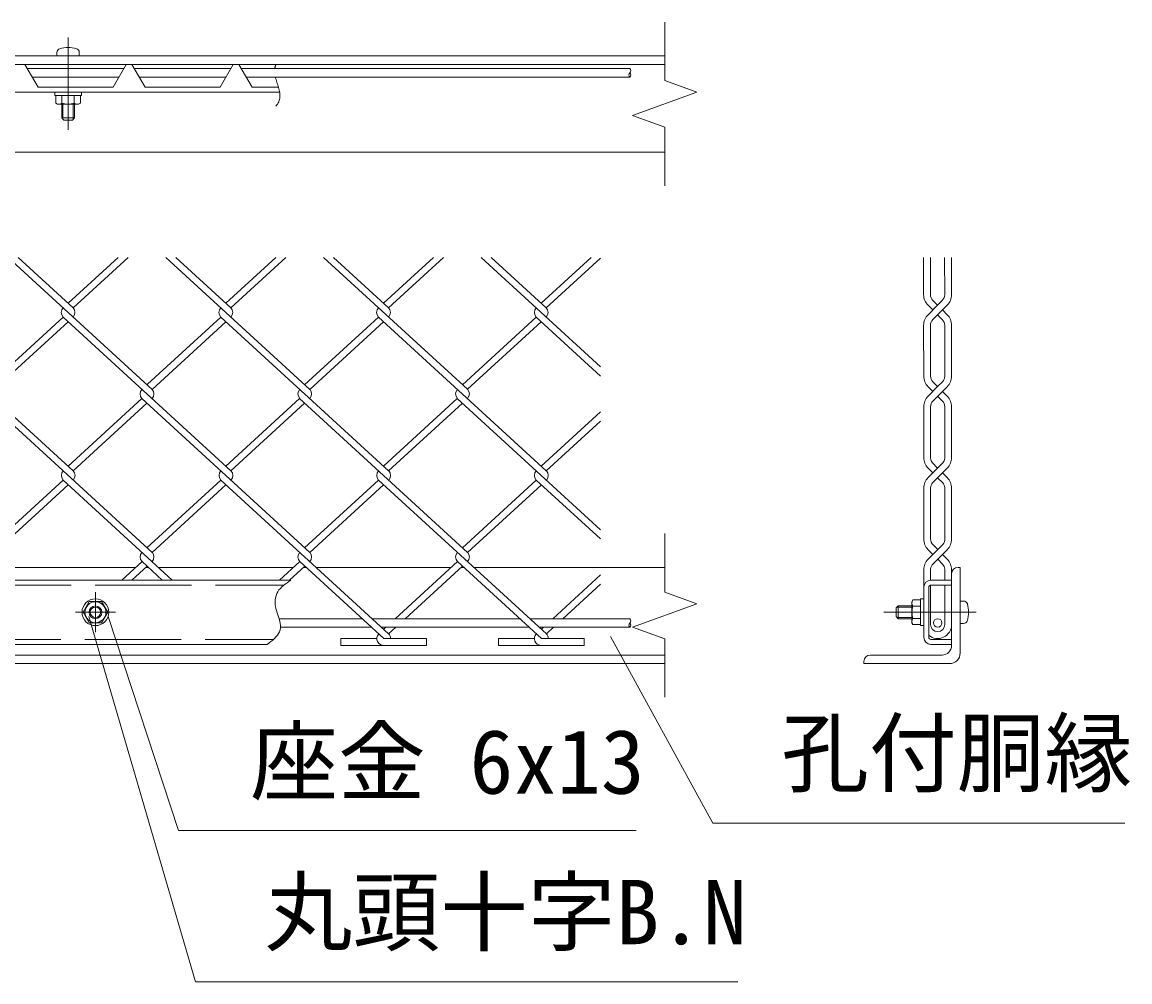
# Model space of a CAD drawing. Units: millimetres at full size; details may follow other scales. Extents: x -10500 to 10500, y -7425 to 7425.
# Drawn here: x 3210 to 5282, y -3765 to -1970 of the extents above; entities that cross this region are included whole.
import ezdxf
from ezdxf.enums import TextEntityAlignment as Align

# ---------------------------------------------------------------- set-up
doc = ezdxf.new("R2010")
doc.units = ezdxf.units.MM
doc.header["$LTSCALE"] = 30
doc.linetypes.add('DASHED', pattern=[7.5, 6, -1.5])
doc.linetypes.add('USER1', pattern=[50.8, 31.75, -6.35, 6.35, -6.35])
for name, color, linetype, lineweight in [('0-0_D-STR-TXT', 7, 'Continuous', 13), ('0-1_D-STR-DIM', 7, 'Continuous', 13), ('0-2_D-STR1', 1, 'Continuous', 18), ('0-3_D-BMK', 2, 'USER1', 13), ('0-4_D-STR3', 3, 'Continuous', 13), ('0-B_D-STR2', 7, 'Continuous', 13)]:
    doc.layers.add(name, color=color, linetype=linetype, lineweight=lineweight)
doc.styles.add('ＭＳ ゴシック', font='')
doc.styles.get('ＭＳ ゴシック').set_extended_font_data('MS Gothic')

msp = doc.modelspace()

# ---------------------------------------------------------------- linework, layer by layer
at = {"layer": '0-0_D-STR-TXT'}
for points in [[(4548.79, -3764.6), (3534.42, -3764.6), (3335.04, -3081.28)], [(4358.32, -3481.38), (3502.59, -3481.38), (3371.32, -3081.63)], [(5272.58, -3468.02), (4501.87, -3468.02), (4310.87, -3118.9)]]:
    msp.add_lwpolyline(points, dxfattribs=at)
at = {"layer": '0-1_D-STR-DIM'}
for p, q in [((4411.92, -1970.24), (4411.92, -2079.63)), ((4411.92, -2079.63), (4471.82, -2101.43)), ((4471.82, -2101.43), (4352.01, -2145.04)), ((4352.01, -2145.04), (4411.92, -2166.84)), ((4411.92, -2166.84), (4411.92, -2276.24)), ((4411.92, -2926.59), (4411.92, -3035.98)), ((4411.92, -3035.98), (4471.82, -3057.79)), ((4471.82, -3057.79), (4352.01, -3101.39)), ((4352.01, -3101.39), (4411.92, -3123.2)), ((4411.92, -3123.2), (4411.92, -3232.59))]:
    msp.add_line(p, q, dxfattribs=at)
for points in [[(3684.78, -2049.24), (3684.55, -2049.91), (3684.33, -2050.58), (3684.12, -2051.27), (3683.92, -2051.95), (3683.74, -2052.64), (3683.56, -2053.34), (3683.4, -2054.04), (3683.25, -2054.74), (3683.12, -2055.44), (3683, -2056.15), (3682.88, -2056.86)], [(3683.75, -2072.86), (3684.37, -2075.26), (3685.07, -2077.65), (3685.84, -2080.04), (3686.64, -2082.44), (3687.46, -2084.84), (3688.29, -2087.27), (3689.09, -2089.71), (3689.86, -2092.19), (3690.56, -2094.7), (3691.19, -2097.25), (3691.72, -2099.82), (3692.13, -2102.39), (3692.4, -2104.95), (3692.52, -2107.48), (3692.45, -2109.97), (3692.19, -2112.4), (3691.71, -2114.74), (3691.01, -2117), (3690.09, -2119.18), (3688.97, -2121.27), (3687.67, -2123.3), (3686.2, -2125.26), (3684.59, -2127.16)], [(3712.68, -3013.59), (3709.16, -3015.93), (3705.69, -3018.31), (3702.31, -3020.76), (3699.07, -3023.3), (3696.02, -3025.99), (3693.19, -3028.85), (3690.65, -3031.92), (3688.43, -3035.22), (3686.58, -3038.8), (3685.13, -3042.63), (3684.08, -3046.61), (3683.44, -3050.69), (3683.23, -3054.78), (3683.44, -3058.81), (3684.03, -3062.75), (3684.94, -3066.63), (3686.06, -3070.49), (3687.33, -3074.34), (3688.66, -3078.21), (3689.96, -3082.14), (3691.15, -3086.15), (3692.15, -3090.25), (3692.88, -3094.39), (3693.26, -3098.5), (3693.2, -3102.51), (3692.62, -3106.35), (3691.45, -3109.98), (3689.75, -3113.39), (3687.58, -3116.62), (3685.01, -3119.69), (3682.1, -3122.63), (3678.91, -3125.46), (3675.53, -3128.21), (3672.01, -3130.92), (3668.43, -3133.59)]]:
    msp.add_lwpolyline(points, dxfattribs=at)
for centre, start, end in [((4350.69, -2068.86), 135.18146, 224.81854), ((4342.64, -2060.86), 315.18146, 44.81854), ((4342.64, -2068.86), 315.18146, 44.81854), ((4342.64, -3089.72), 315.18146, 44.81854), ((4350.69, -3097.72), 135.18146, 224.81854), ((4342.64, -3097.72), 315.18146, 44.81854)]:
    msp.add_arc(centre, 5.67, start, end, dxfattribs=at)
at = {"layer": '0-2_D-STR1'}
for p, q in [((4411.92, -2033.24), (2678.58, -2033.24)), ((4411.92, -2049.24), (2678.58, -2049.24)), ((4411.92, -2213.24), (2678.58, -2213.24)), ((3170.22, -2989.59), (3422.77, -2989.59)), ((3441.71, -2989.59), (3446.19, -2989.59)), ((3464.66, -2989.59), (3717.68, -2989.59)), ((3736.62, -2989.59), (3741.1, -2989.59)), ((3759.57, -2989.59), (4012.59, -2989.59)), ((4031.53, -2989.59), (4036.01, -2989.59)), ((4054.96, -2989.59), (4411.92, -2989.59)), ((4948.49, -3135.59), (4948.49, -3001.59)), ((4960.49, -2989.59), (4964.49, -2989.59)), ((4964.49, -3149.59), (4964.49, -2989.59)), ((2678.58, -3153.59), (4411.92, -3153.59)), ((4784.49, -3169.59), (4784.49, -3165.59)), ((4796.49, -3153.59), (4930.49, -3153.59)), ((2678.58, -3169.59), (4411.92, -3169.59)), ((4784.49, -3169.59), (4944.49, -3169.59))]:
    msp.add_line(p, q, dxfattribs=at)
for centre, radius, start, end in [((4960.49, -3001.59), 12, 90, 180), ((4930.49, -3135.59), 18, 270, 0), ((4796.49, -3165.59), 12, 90, 180), ((4944.49, -3149.59), 20, 270, 0)]:
    msp.add_arc(centre, radius, start, end, dxfattribs=at)
at = {"layer": '0-3_D-BMK'}
for p, q in [((3296.28, -1999.15), (3296.28, -2171.72)), ((3347.38, -3111.09), (3347.38, -3036.09)), ((3384.88, -3073.59), (3309.88, -3073.59)), ((4994.57, -3073.59), (4822, -3073.59))]:
    msp.add_line(p, q, dxfattribs=at)
at = {"layer": '0-4_D-STR3'}
for p, q in [((3275.28, -2027.13), (3275.28, -2033.24)), ((3317.28, -2027.13), (3317.28, -2033.24)), ((3240.36, -2092.04), (3215.65, -2049.24)), ((3275.28, -2033.24), (3317.28, -2033.24)), ((3380.36, -2092.04), (3405.07, -2049.24)), ((3440.36, -2092.04), (3415.65, -2049.24)), ((3580.36, -2092.04), (3605.07, -2049.24)), ((3640.36, -2092.04), (3615.65, -2049.24)), ((3220.05, -2056.86), (3400.67, -2056.86)), ((3420.05, -2056.86), (3600.67, -2056.86)), ((3620.05, -2056.86), (4346.67, -2056.86)), ((3229.29, -2072.86), (3391.44, -2072.86)), ((3240.36, -2092.04), (3380.36, -2092.04)), ((3429.29, -2072.86), (3591.44, -2072.86)), ((3440.36, -2092.04), (3580.36, -2092.04)), ((3629.29, -2072.86), (4346.67, -2072.86)), ((3640.36, -2092.04), (3689.81, -2092.04)), ((2890.06, -2101.24), (3691.96, -2101.24)), ((3271.28, -2101.24), (3271.28, -2107.64)), ((3271.28, -2107.64), (3321.28, -2107.64)), ((3273.19, -2107.64), (3273.19, -2121.62)), ((3319.38, -2107.64), (3273.19, -2107.64)), ((3284.74, -2107.64), (3284.74, -2121.62)), ((3307.83, -2107.64), (3307.83, -2121.62)), ((3319.38, -2107.64), (3319.38, -2121.62)), ((3321.28, -2101.24), (3321.28, -2107.64)), ((3276.68, -2123.64), (3273.19, -2121.62)), ((3315.88, -2123.64), (3276.68, -2123.64)), ((3284.28, -2123.64), (3284.28, -2149.24)), ((3286.68, -2123.64), (3286.68, -2151.64)), ((3305.88, -2123.64), (3305.88, -2151.64)), ((3308.28, -2123.64), (3308.28, -2149.24)), ((3315.88, -2123.64), (3319.38, -2121.62)), ((3284.28, -2149.24), (3288.28, -2153.24)), ((3308.28, -2149.24), (3284.28, -2149.24)), ((3304.28, -2153.24), (3288.28, -2153.24)), ((3308.28, -2149.24), (3304.28, -2153.24)), ((2910.01, -3013.59), (3712.68, -3013.59)), ((4948.49, -3013.59), (4909.69, -3013.59)), ((4948.49, -3022.79), (4909.69, -3022.79)), ((4948.49, -3013.59), (4948.49, -3022.79)), ((4896.49, -3026.79), (4896.49, -3120.39)), ((4905.69, -3026.79), (4905.69, -3120.39)), ((3335.83, -3053.59), (3324.29, -3073.59)), ((3358.93, -3053.59), (3335.83, -3053.59)), ((3370.47, -3073.59), (3358.93, -3053.59)), ((4848.49, -3061.59), (4844.49, -3065.59)), ((4844.49, -3081.59), (4844.49, -3065.59)), ((4874.09, -3063.99), (4846.09, -3063.99)), ((4848.49, -3085.59), (4848.49, -3061.59)), ((4874.09, -3061.59), (4848.49, -3061.59)), ((4874.09, -3053.99), (4876.1, -3050.5)), ((4874.09, -3093.19), (4874.09, -3053.99)), ((4890.09, -3050.5), (4876.1, -3050.5)), ((4890.09, -3062.04), (4876.1, -3062.04)), ((4890.09, -3048.59), (4890.09, -3098.59)), ((4896.49, -3048.59), (4890.09, -3048.59)), ((4890.09, -3096.68), (4890.09, -3050.5)), ((4964.49, -3052.59), (4964.49, -3094.59)), ((4970.6, -3052.59), (4964.49, -3052.59)), ((3358.93, -3093.59), (3370.47, -3073.59)), ((3691.03, -3085.72), (3846.01, -3085.72)), ((3864.48, -3085.72), (4140.92, -3085.72)), ((4159.87, -3085.72), (4346.67, -3085.72)), ((4848.49, -3085.59), (4844.49, -3081.59)), ((4874.09, -3083.19), (4846.09, -3083.19)), ((4874.09, -3085.59), (4848.49, -3085.59)), ((4890.09, -3085.14), (4876.1, -3085.14)), ((3693.25, -3101.72), (3863.47, -3101.72)), ((3881.94, -3101.72), (4158.38, -3101.72)), ((4177.33, -3101.72), (4346.67, -3101.72)), ((4874.09, -3093.19), (4876.1, -3096.68)), ((4890.09, -3096.68), (4876.1, -3096.68)), ((4896.49, -3098.59), (4890.09, -3098.59)), ((4970.6, -3094.59), (4964.49, -3094.59)), ((4948.49, -3124.39), (4909.69, -3124.39)), ((4948.49, -3124.39), (4948.49, -3133.59)), ((2865.75, -3133.59), (3668.43, -3133.59)), ((4948.49, -3133.59), (4909.69, -3133.59))]:
    msp.add_line(p, q, dxfattribs=at)
at = {"layer": '0-4_D-STR3', "linetype": 'DASHED'}
for p, q in [((2897.02, -3022.79), (3699.7, -3022.79)), ((2877.48, -3124.39), (3680.16, -3124.39))]:
    msp.add_line(p, q, dxfattribs=at)
at = {"layer": '0-4_D-STR3'}
msp.add_lwpolyline([(3324.29, -3073.59), (3335.83, -3093.59), (3358.93, -3093.59)], dxfattribs=at)
for centre, radius in [((3347.38, -3073.59), 25), ((3347.38, -3073.59), 19.6), ((3347.38, -3073.59), 12), ((3347.38, -3073.59), 9.83), ((4922.38, -3093.59), 8)]:
    msp.add_circle(centre, radius, dxfattribs=at)
for centre, radius, start, end in [((3282.88, -2027.13), 7.6, 106.07286, 180), ((3296.28, -2073.64), 56, 73.92714, 106.07286), ((3309.68, -2027.13), 7.6, 0, 73.92714), ((3278.96, -2113.18), 10.22, 235.61585, 304.38415), ((3296.28, -2085.19), 38.21, 252.4121, 287.5879), ((3313.6, -2113.18), 10.22, 235.61586, 304.38415), ((4909.69, -3026.79), 13.2, 90, 180), ((4909.69, -3026.79), 4, 90, 180), ((4884.54, -3056.27), 10.22, 145.61585, 214.38415), ((4912.53, -3073.59), 38.21, 162.4121, 197.5879), ((4970.6, -3060.19), 7.6, 16.07286, 90), ((4924.09, -3073.59), 56, 343.92714, 16.07286), ((4884.54, -3090.91), 10.22, 145.61586, 214.38415), ((4970.6, -3086.99), 7.6, 270, 343.92714), ((4909.69, -3120.39), 13.2, 180, 270), ((4909.69, -3120.39), 4, 180, 270)]:
    msp.add_arc(centre, radius, start, end, dxfattribs=at)
at = {"layer": '0-B_D-STR2'}
for p, q in [((3453.21, -2656.78), (3183.93, -2410.03)), ((3305.75, -2504.3), (3202.87, -2410.03)), ((3389.69, -2410.03), (3296.28, -2495.62)), ((3408.64, -2410.03), (3305.75, -2504.3)), ((3748.12, -2656.78), (3478.84, -2410.03)), ((3600.67, -2504.3), (3497.78, -2410.03)), ((3684.6, -2410.03), (3591.19, -2495.62)), ((3703.55, -2410.03), (3600.67, -2504.3)), ((4043.01, -2656.76), (3773.75, -2410.03)), ((3895.58, -2504.3), (3792.7, -2410.03)), ((3979.51, -2410.03), (3886.1, -2495.62)), ((3998.46, -2410.03), (3895.58, -2504.3)), ((4291.92, -2614.6), (4068.66, -2410.03)), ((4190.46, -2504.28), (4087.61, -2410.03)), ((4274.38, -2410.03), (4180.99, -2495.6)), ((4291.92, -2411.31), (4190.46, -2504.28)), ((4896.15, -2479.79), (4896.07, -2410.03)), ((4908.98, -2479.77), (4908.9, -2410.03)), ((4935.5, -2479.77), (4935.41, -2410.03)), ((4948.33, -2479.79), (4948.24, -2410.03)), ((4904.35, -2499.59), (4913.17, -2508.4)), ((4913.44, -2490.52), (4922.24, -2499.33)), ((4940.13, -2499.59), (4931.31, -2508.4)), ((3305.75, -2809.26), (2991.9, -2521.66)), ((3286.81, -2521.66), (3148.83, -2648.1)), ((3600.67, -2809.26), (3286.81, -2521.66)), ((3581.72, -2521.66), (3444.56, -2647.34)), ((3895.55, -2809.24), (3581.72, -2521.66)), ((3876.63, -2521.66), (3738.65, -2648.1)), ((4190.46, -2809.24), (3876.63, -2521.66)), ((4171.52, -2521.64), (4033.54, -2648.08)), ((4291.92, -2631.96), (4171.52, -2521.64)), ((4931.31, -2508.4), (4913.44, -2526.28)), ((4922.24, -2517.47), (4931.04, -2526.28)), ((4931.31, -2508.4), (4940.13, -2517.21)), ((3296.28, -2530.34), (3158.3, -2656.78)), ((3591.19, -2530.34), (3453.21, -2656.78)), ((3886.1, -2530.34), (3748.12, -2656.78)), ((4180.99, -2530.32), (4043.01, -2656.76)), ((4896.29, -2632.11), (4896.15, -2537.01)), ((4909.12, -2632.1), (4908.98, -2537.03)), ((4935.63, -2632.1), (4935.5, -2537.03)), ((4948.46, -2632.11), (4948.33, -2537.01)), ((4913.57, -2642.84), (4922.37, -2651.65)), ((4931.18, -2642.84), (4922.37, -2651.65)), ((4922.37, -2651.65), (4904.49, -2669.54)), ((4904.49, -2651.91), (4913.3, -2660.72)), ((4931.45, -2660.72), (4913.57, -2678.6)), ((4922.37, -2669.8), (4931.18, -2678.6)), ((3453.19, -2961.72), (3139.35, -2674.14)), ((3434.26, -2674.14), (3296.28, -2800.58)), ((3443.74, -2682.82), (3305.75, -2809.26)), ((3748.1, -2961.72), (3434.26, -2674.14)), ((3729.17, -2674.14), (3591.19, -2800.58)), ((3738.65, -2682.82), (3600.67, -2809.26)), ((4043.01, -2961.72), (3729.17, -2674.14)), ((4024.06, -2674.12), (3886.91, -2799.8)), ((4033.54, -2682.8), (3895.55, -2809.24)), ((4291.92, -2919.56), (4024.06, -2674.12)), ((4896.29, -2784.37), (4896.29, -2689.34)), ((4909.12, -2785.38), (4909.12, -2689.35)), ((4935.63, -2785.38), (4935.63, -2689.35)), ((4948.46, -2784.37), (4948.46, -2689.34)), ((4291.92, -2698.91), (4180.99, -2800.56)), ((4291.92, -2716.27), (4190.46, -2809.24)), ((4912.85, -2794.38), (4922.37, -2803.91)), ((4931.9, -2794.38), (4922.37, -2803.91)), ((4922.37, -2803.91), (4904.49, -2821.8)), ((4904.49, -2804.17), (4913.3, -2812.98)), ((4931.45, -2812.98), (4912.85, -2831.59)), ((4940.26, -2804.17), (4931.45, -2812.98)), ((4931.45, -2812.98), (4940.26, -2821.8)), ((3286.81, -2826.62), (3148.83, -2953.06)), ((3296.28, -2835.3), (3158.3, -2961.74)), ((3490.85, -3013.59), (3286.81, -2826.62)), ((3581.72, -2826.62), (3443.74, -2953.06)), ((3591.19, -2835.3), (3453.21, -2961.74)), ((3895.55, -3114.19), (3581.72, -2826.62)), ((3876.84, -2826.38), (3738.62, -2953.04)), ((3886.32, -2835.06), (3748.1, -2961.72)), ((4190.7, -3113.98), (3876.84, -2826.38)), ((4171.75, -2826.38), (4033.54, -2953.04)), ((4181.23, -2835.06), (4043.01, -2961.72)), ((4291.92, -2936.49), (4171.75, -2826.38)), ((4922.37, -2822.06), (4931.9, -2831.59)), ((4896.29, -2936.85), (4896.29, -2841.6)), ((4909.12, -2935.84), (4909.12, -2840.59)), ((4935.63, -2935.84), (4935.63, -2840.59)), ((4948.46, -2936.85), (4948.46, -2841.6)), ((4922.38, -2956.39), (4904.49, -2974.28)), ((4904.49, -2956.65), (4913.3, -2965.46)), ((4914.27, -2948.29), (4922.38, -2956.39)), ((4931.9, -2946.86), (4922.38, -2956.39)), ((4940.26, -2956.65), (4931.45, -2965.46)), ((3434.48, -2978.86), (3396.58, -3013.59)), ((3472.38, -3013.59), (3434.48, -2978.86)), ((3729.39, -2978.86), (3691.49, -3013.59)), ((3886.54, -3122.86), (3729.39, -2978.86)), ((4024.3, -2978.86), (3907.68, -3085.72)), ((4181.23, -3122.66), (4024.3, -2978.86)), ((4931.45, -2965.46), (4914.28, -2982.64)), ((4922.38, -2974.54), (4931.9, -2984.06)), ((4931.45, -2965.46), (4940.26, -2974.28)), ((3443.95, -2987.54), (3415.52, -3013.59)), ((3738.86, -2987.54), (3710.43, -3013.59)), ((4033.77, -2987.54), (3926.62, -3085.72)), ((4896.29, -3048.3), (4896.29, -2994.08)), ((4909.12, -3013.59), (4909.12, -2993.07)), ((4935.63, -3013.59), (4935.63, -2993.07)), ((4948.46, -3097.58), (4948.46, -2994.08)), ((4291.92, -3003.87), (4202.59, -3085.72)), ((4291.92, -3021.23), (4221.54, -3085.72)), ((4909.12, -3096.57), (4909.12, -3022.79)), ((4935.63, -3096.57), (4935.63, -3022.79)), ((3890.22, -3101.72), (3886.08, -3105.51)), ((3909.16, -3101.72), (3895.55, -3114.19)), ((4185.13, -3101.72), (4181.23, -3105.3)), ((4204.07, -3101.72), (4190.7, -3113.98)), ((3806.54, -3122.86), (3873.69, -3122.86)), ((3806.54, -3122.86), (3806.54, -3135.66)), ((4101.23, -3122.66), (4168.38, -3122.66)), ((4101.23, -3122.66), (4101.23, -3135.46)), ((4181.23, -3122.66), (4261.23, -3122.66)), ((4261.23, -3122.66), (4261.23, -3135.46)), ((3806.54, -3135.66), (3966.54, -3135.66)), ((4101.23, -3135.46), (4261.23, -3135.46))]:
    msp.add_line(p, q, dxfattribs=at)
for points in [[(4931.04, -2490.52), (4922.24, -2499.33), (4904.35, -2517.21)], [(4940.26, -2651.91), (4931.45, -2660.72), (4940.26, -2669.54)], [(3886.54, -3122.86), (3966.54, -3122.86), (3966.54, -3135.66)]]:
    msp.add_lwpolyline(points, dxfattribs=at)
for centre, radius, start, end in [((4924.15, -2479.79), 28, 180, 225), ((4924.18, -2479.77), 15.2, 180, 225), ((4920.3, -2479.77), 15.2, 315, 0), ((4920.33, -2479.79), 28, 315, 0), ((3296.26, -2512.96), 12.85, 137.5, 222.5), ((3296.26, -2512.96), 12.85, 317.5, 42.5), ((3591.17, -2512.96), 12.85, 137.5, 222.5), ((3591.17, -2512.96), 12.85, 317.5, 42.5), ((3886.08, -2512.96), 12.85, 137.5, 222.5), ((3886.08, -2512.96), 12.85, 317.5, 42.5), ((4180.99, -2512.96), 12.85, 137.5, 222.5), ((4180.99, -2512.96), 12.85, 317.5, 42.5), ((4924.15, -2537.01), 28, 135, 180), ((4924.18, -2537.03), 15.2, 135.00055, 180), ((4920.3, -2537.03), 15.2, 0, 44.99915), ((4920.33, -2537.01), 28, 0, 45), ((4924.29, -2632.11), 28, 180, 225), ((4924.32, -2632.1), 15.2, 180, 225), ((4920.43, -2632.1), 15.2, 315, 0), ((4920.46, -2632.11), 28, 315, 0), ((3443.74, -2665.46), 12.85, 137.5, 222.5), ((3443.74, -2665.46), 12.85, 317.5, 42.5), ((3738.86, -2665.22), 12.85, 137.5, 222.5), ((3738.86, -2665.22), 12.85, 317.5, 42.5), ((4033.77, -2665.22), 12.85, 137.5, 222.5), ((4033.77, -2665.22), 12.85, 317.5, 42.5), ((4924.29, -2689.34), 28, 135, 180), ((4920.46, -2689.34), 28, 0, 45), ((4924.32, -2689.35), 15.2, 135.00055, 180), ((4920.43, -2689.35), 15.2, 0, 44.99915), ((4924.29, -2784.37), 28, 180, 225), ((4924.29, -2784.37), 15.2, 183.80396, 221.19987), ((4920.46, -2784.37), 15.2, 318.80016, 356.19604), ((4920.46, -2784.37), 28, 315, 0), ((3296.49, -2817.7), 12.85, 137.5, 222.5), ((3296.49, -2817.7), 12.85, 317.5, 42.5), ((3591.41, -2817.7), 12.85, 137.5, 222.5), ((3591.41, -2817.7), 12.85, 317.5, 42.5), ((3886.32, -2817.7), 12.85, 137.5, 222.5), ((3886.32, -2817.7), 12.85, 317.5, 42.5), ((4181.23, -2817.7), 12.85, 137.5, 222.5), ((4181.23, -2817.7), 12.85, 317.5, 42.5), ((4924.29, -2841.6), 28, 135, 180), ((4924.29, -2841.6), 15.2, 138.8144, 176.19604), ((4920.46, -2841.6), 15.2, 3.80396, 41.19984), ((4920.46, -2841.6), 28, 0, 45), ((4924.29, -2936.85), 28, 180, 225), ((4924.29, -2936.85), 15.2, 176.19604, 228.80014), ((4920.46, -2936.85), 15.2, 318.80016, 3.80396), ((4920.46, -2936.85), 28, 315, 0), ((3443.95, -2970.18), 12.85, 137.5, 222.5), ((3443.95, -2970.18), 12.85, 317.5, 42.5), ((3738.86, -2970.18), 12.85, 137.5, 222.5), ((3738.86, -2970.18), 12.85, 317.5, 42.5), ((4033.77, -2970.18), 12.85, 137.5, 222.5), ((4033.77, -2970.18), 12.85, 317.5, 42.5), ((4924.29, -2994.08), 28, 135, 180), ((4924.29, -2994.08), 15.2, 131.18669, 176.19604), ((4920.46, -2994.08), 28, 0, 45), ((4920.46, -2994.08), 15.2, 3.80396, 41.19984), ((4922.38, -3096.57), 26.09, 230.23061, 0), ((4922.38, -3096.57), 13.26, 180, 0), ((3886.54, -3122.86), 12.85, 137.5, 275), ((3886.32, -3122.66), 12.85, 359.10095, 42.5), ((4181.23, -3122.66), 12.85, 137.5, 265), ((4181.23, -3122.66), 12.85, 0, 42.5)]:
    msp.add_arc(centre, radius, start, end, dxfattribs=at)

# ---------------------------------------------------------------- texts
at = {"layer": '0-0_D-STR-TXT', "style": 'ＭＳ ゴシック'}
for s, p in [('孔付胴縁', (4629.82, -3433.07)), ('座金 6x13', (3636.88, -3448.97)), ('丸頭十字B.N', (3663.63, -3730.29))]:
    msp.add_text(s, height=120.3, dxfattribs=at).set_placement(p, align=Align.BOTTOM_LEFT)

doc.saveas('drawing.dxf')
